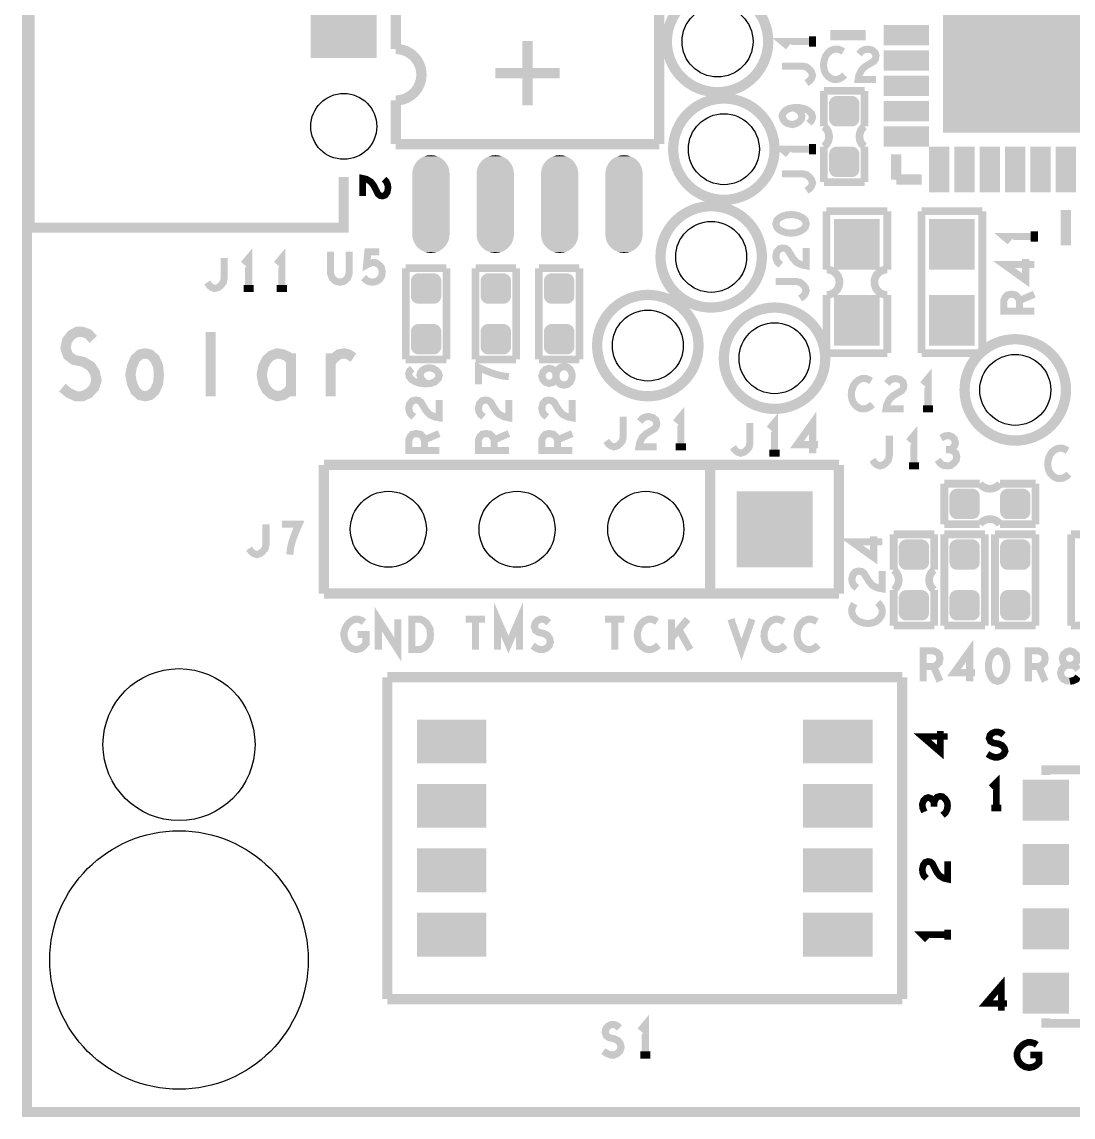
# Model space of a CAD drawing. Extents: x -0.1 to 55.1, y -0.1 to 48.1.
# Drawn here: x -0.1 to 20.64, y -0.1 to 21.51 of the extents above; entities that cross this region are included whole.
import ezdxf

# ---------------------------------------------------------------- set-up
doc = ezdxf.new("R2010")
doc.units = 0
doc.layers.get('0').update_dxf_attribs({"linetype": 'CONTINUOUS'})
doc.layers.add('MASK_TOP_ART', color=10, linetype='CONTINUOUS')
doc.layers.add('SILK_TOP_ART', color=11, linetype='CONTINUOUS')

# ---------------------------------------------------------------- blocks, each defined once
blk = doc.blocks.new('ROUND_446')
blk.add_circle((0, 0), 2.55)
blk = doc.blocks.new('ROUND_466')
blk.add_circle((0, 0), 1.5)
blk = doc.blocks.new('RECTANGLE_450')
blk.add_solid([(0.45, 0.5), (0.45, -0.5), (-0.45, 0.5), (-0.45, -0.5)])
blk = doc.blocks.new('CUSTOM_474')
for points in [[(-0.2885, 0.2074), (-0.2747, 0.2333), (0.2885, 0.2074), (0.2747, 0.2333)], [(-0.2747, 0.2333), (-0.256, 0.256), (0.2747, 0.2333), (0.256, 0.256)], [(-0.256, 0.256), (-0.2333, 0.2747), (0.256, 0.256), (0.2333, 0.2747)], [(-0.2333, 0.2747), (-0.2074, 0.2885), (0.2333, 0.2747), (0.2074, 0.2885)], [(-0.2074, 0.2885), (-0.1792, 0.2971), (0.2074, 0.2885), (0.1792, 0.2971)], [(-0.1792, 0.2971), (-0.15, 0.3), (0.1792, 0.2971), (0.15, 0.3)], [(-0.3, 0.15), (-0.2971, 0.1792), (0.3, 0.15), (0.2971, 0.1792)], [(-0.3, -0.15), (-0.3, 0.15), (0.3, -0.15), (0.3, 0.15)], [(-0.2971, 0.1792), (-0.2885, 0.2074), (0.2971, 0.1792), (0.2885, 0.2074)], [(-0.2971, -0.1792), (-0.3, -0.15), (0.2971, -0.1792), (0.3, -0.15)], [(-0.2885, -0.2074), (-0.2971, -0.1792), (0.2885, -0.2074), (0.2971, -0.1792)], [(-0.2747, -0.2333), (-0.2885, -0.2074), (0.2747, -0.2333), (0.2885, -0.2074)], [(-0.256, -0.256), (-0.2747, -0.2333), (0.256, -0.256), (0.2747, -0.2333)], [(-0.2333, -0.2747), (-0.256, -0.256), (0.2333, -0.2747), (0.256, -0.256)], [(-0.2074, -0.2885), (-0.2333, -0.2747), (0.2074, -0.2885), (0.2333, -0.2747)], [(-0.1792, -0.2971), (-0.2074, -0.2885), (0.1792, -0.2971), (0.2074, -0.2885)], [(-0.15, -0.3), (-0.1792, -0.2971), (0.15, -0.3), (0.1792, -0.2971)]]:
    blk.add_solid(points)
blk = doc.blocks.new('ROUND_445')
blk.add_circle((0, 0), 0.75)
blk = doc.blocks.new('RECTANGLE_395')
blk.add_solid([(0.4572, 0.4064), (0.4572, -0.4064), (-0.4572, 0.4064), (-0.4572, -0.4064)])
blk = doc.blocks.new('ROUND_12')
blk.add_circle((0, 0), 0.65)
blk = doc.blocks.new('SQUARE_447')
blk.add_solid([(0.65, 0.65), (0.65, -0.65), (-0.65, 0.65), (-0.65, -0.65)])
blk = doc.blocks.new('SQUARE_448')
blk.add_solid([(0.75, 0.75), (0.75, -0.75), (-0.75, 0.75), (-0.75, -0.75)])
blk = doc.blocks.new('RECTANGLE_459')
blk.add_solid([(0.6858, 0.4318), (0.6858, -0.4318), (-0.6858, 0.4318), (-0.6858, -0.4318)])
blk = doc.blocks.new('SQUARE_472')
blk.add_solid([(2.675, 2.675), (2.675, -2.675), (-2.675, 2.675), (-2.675, -2.675)])
blk = doc.blocks.new('CUSTOM_461')
for points in [[(-0.282134, 0.83364), (-0.236738, 0.879034), (0.282134, 0.83364), (0.23674, 0.879034)], [(-0.236738, 0.879034), (-0.18415, 0.915858), (0.23674, 0.879034), (0.18415, 0.915858)], [(-0.18415, 0.915858), (-0.125966, 0.94299), (0.18415, 0.915858), (0.125966, 0.94299)], [(-0.125966, 0.94299), (-0.063954, 0.959606), (0.125966, 0.94299), (0.063956, 0.959606)], [(-0.063954, 0.959606), (0, 0.9652), (0.063956, 0.959606), (0, 0.9652)], [(-0.3683, 0.5969), (-0.362704, 0.660856), (0.3683, 0.5969), (0.362706, 0.660856)], [(-0.362704, 0.660856), (-0.346088, 0.722866), (0.362706, 0.660856), (0.34609, 0.722866)], [(-0.346088, 0.722866), (-0.318956, 0.78105), (0.34609, 0.722866), (0.318958, 0.78105)], [(-0.318956, 0.78105), (-0.282134, 0.83364), (0.318958, 0.78105), (0.282134, 0.83364)], [(-0.3683, -0.5969), (-0.3683, 0.5969), (0.3683, -0.5969), (0.3683, 0.5969)], [(-0.362704, -0.660854), (-0.3683, -0.5969), (0.362706, -0.660854), (0.3683, -0.5969)], [(-0.346088, -0.722866), (-0.362704, -0.660854), (0.34609, -0.722866), (0.362706, -0.660854)], [(-0.318956, -0.78105), (-0.346088, -0.722866), (0.318958, -0.78105), (0.34609, -0.722866)], [(-0.282134, -0.833638), (-0.318956, -0.78105), (0.282134, -0.833638), (0.318958, -0.78105)], [(-0.236738, -0.879034), (-0.282134, -0.833638), (0.23674, -0.879034), (0.282134, -0.833638)], [(-0.18415, -0.915856), (-0.236738, -0.879034), (0.18415, -0.915856), (0.23674, -0.879034)], [(-0.125966, -0.942988), (-0.18415, -0.915856), (0.125966, -0.942988), (0.18415, -0.915856)], [(-0.063954, -0.959604), (-0.125966, -0.942988), (0.063956, -0.959604), (0.125966, -0.942988)], [(0, -0.9652), (-0.063954, -0.959604), (0, -0.9652), (0.063956, -0.959604)]]:
    blk.add_solid(points)
blk = doc.blocks.new('ROUND_13')
blk.add_circle((0, 0), 0.7)
blk = doc.blocks.new('RECTANGLE_468')
blk.add_solid([(0.45, 0.2), (0.45, -0.2), (-0.45, 0.2), (-0.45, -0.2)])
blk = doc.blocks.new('CUSTOM_473')
for points in [[(-0.2885, 0.2074), (-0.2747, 0.2333), (0.2885, 0.2074), (0.2747, 0.2333)], [(-0.2747, 0.2333), (-0.256, 0.256), (0.2747, 0.2333), (0.256, 0.256)], [(-0.256, 0.256), (-0.2333, 0.2747), (0.256, 0.256), (0.2333, 0.2747)], [(-0.2333, 0.2747), (-0.2074, 0.2885), (0.2333, 0.2747), (0.2074, 0.2885)], [(-0.2074, 0.2885), (-0.1792, 0.2971), (0.2074, 0.2885), (0.1792, 0.2971)], [(-0.1792, 0.2971), (-0.15, 0.3), (0.1792, 0.2971), (0.15, 0.3)], [(-0.3, 0.15), (-0.2971, 0.1792), (0.3, 0.15), (0.2971, 0.1792)], [(-0.3, -0.15), (-0.3, 0.15), (0.3, -0.15), (0.3, 0.15)], [(-0.2971, 0.1792), (-0.2885, 0.2074), (0.2971, 0.1792), (0.2885, 0.2074)], [(-0.2971, -0.1792), (-0.3, -0.15), (0.2971, -0.1792), (0.3, -0.15)], [(-0.2885, -0.2074), (-0.2971, -0.1792), (0.2885, -0.2074), (0.2971, -0.1792)], [(-0.2747, -0.2333), (-0.2885, -0.2074), (0.2747, -0.2333), (0.2885, -0.2074)], [(-0.256, -0.256), (-0.2747, -0.2333), (0.256, -0.256), (0.2747, -0.2333)], [(-0.2333, -0.2747), (-0.256, -0.256), (0.2333, -0.2747), (0.256, -0.256)], [(-0.2074, -0.2885), (-0.2333, -0.2747), (0.2074, -0.2885), (0.2333, -0.2747)], [(-0.1792, -0.2971), (-0.2074, -0.2885), (0.1792, -0.2971), (0.2074, -0.2885)], [(-0.15, -0.3), (-0.1792, -0.2971), (0.15, -0.3), (0.1792, -0.2971)]]:
    blk.add_solid(points)
blk = doc.blocks.new('RECTANGLE_467')
blk.add_solid([(0.2, 0.45), (0.2, -0.45), (-0.2, 0.45), (-0.2, -0.45)])

msp = doc.modelspace()

# ---------------------------------------------------------------- linework, layer by layer
at = {"layer": 'MASK_TOP_ART', "const_width": 0.2}
msp.add_lwpolyline([(11, 0), (55, 0), (55, 48), (0, 48), (0, 0), (11, 0)], dxfattribs=at)
at = {"layer": 'SILK_TOP_ART'}
for points, const_width in [([(11, 0), (55, 0), (55, 48), (0, 48), (0, 0), (11, 0)], 0.2), ([(6.25, 22.45), (6.25, 23.45), (0.05, 23.45), (0.05, 17.45), (6.25, 17.45), (6.25, 18.45)], 0.2), ([(7.275, 21.9), (7.275, 20.978)], 0.2032), ([(12.475, 21.9), (12.475, 19.1)], 0.2032), ([(9.875, 19.865), (9.875, 21.135)], 0.2032), ([(15.5, 21.125), (14.9, 21.125), (15.02, 21.025)], 0.14), ([(15.5, 21.025), (15.5, 21.225)], 0.14), ([(16.55, 21.25), (15.85, 21.25)], 0.2032), ([(16.1071, 20.925), (16.0571, 20.955), (15.9988, 20.975), (15.9321, 20.975), (15.8571, 20.945), (15.7988, 20.895), (15.7571, 20.835), (15.7238, 20.735), (15.7155, 20.645), (15.7321, 20.555), (15.7571, 20.495), (15.8071, 20.435), (15.8655, 20.395), (15.9238, 20.375), (15.9821, 20.375), (16.0405, 20.395), (16.0905, 20.425), (16.1321, 20.465)], 0.14), ([(16.4179, 20.875), (16.4679, 20.935), (16.5262, 20.965), (16.5929, 20.975), (16.6762, 20.955), (16.7345, 20.905), (16.7512, 20.845), (16.7429, 20.785), (16.7095, 20.735), (16.5429, 20.635), (16.4679, 20.565), (16.4179, 20.465), (16.4012, 20.375), (16.7512, 20.375)], 0.14), ([(9.24, 20.5), (10.51, 20.5)], 0.2032), ([(15.38, 20.3059), (15.44, 20.3476), (15.48, 20.3976), (15.5, 20.4559), (15.48, 20.5226), (15.44, 20.5726), (15.38, 20.6226), (15.3, 20.6393), (14.9, 20.6393)], 0.14), ([(15.725, 19.45), (15.725, 20.15)], 0.1524), ([(15.725, 20.15), (16.525, 20.15)], 0.1524), ([(16.525, 20.15), (16.525, 19.45)], 0.1524), ([(7.275, 19.1), (7.275, 19.962)], 0.2032), ([(15.43, 19.5107), (15.48, 19.5691), (15.5, 19.6357), (15.48, 19.7024), (15.42, 19.7607), (15.33, 19.8024), (15.24, 19.8191), (15.13, 19.8191), (15.04, 19.8024), (14.96, 19.7607), (14.92, 19.7107), (14.9, 19.6524), (14.92, 19.5857), (14.96, 19.5357), (15.02, 19.5024), (15.1, 19.4857), (15.17, 19.5024), (15.24, 19.5441), (15.28, 19.5941), (15.29, 19.6524), (15.27, 19.7191), (15.22, 19.7691), (15.13, 19.8191)], 0.14), ([(12.475, 19.1), (7.275, 19.1)], 0.2032), ([(15.5, 19), (14.9, 19), (15.02, 18.9)], 0.14), ([(15.5, 18.9), (15.5, 19.1)], 0.14), ([(15.725, 18.35), (15.725, 19.05)], 0.1524), ([(16.525, 19.05), (16.525, 18.35)], 0.1524), ([(17.15, 18.9), (17.15, 18.4)], 0.2032), ([(7.0417, 18.4083), (7.0917, 18.3583), (7.1167, 18.3), (7.125, 18.2333), (7.1083, 18.15), (7.0667, 18.0917), (7.0167, 18.075), (6.9667, 18.0833), (6.925, 18.1167), (6.8417, 18.2833), (6.7833, 18.3583), (6.7, 18.4083), (6.625, 18.425), (6.625, 18.075)], 0.13), ([(15.38, 18.1809), (15.44, 18.2226), (15.48, 18.2726), (15.5, 18.3309), (15.48, 18.3976), (15.44, 18.4476), (15.38, 18.4976), (15.3, 18.5143), (14.9, 18.5143)], 0.14), ([(16.525, 18.35), (15.725, 18.35)], 0.1524), ([(17.15, 18.4), (17.65, 18.4)], 0.2032), ([(14.775, 17.5274), (14.795, 17.4607), (14.845, 17.4107), (14.905, 17.3774), (14.985, 17.3524), (15.075, 17.3441), (15.165, 17.3524), (15.245, 17.3774), (15.305, 17.4107), (15.355, 17.4607), (15.375, 17.5274), (15.355, 17.5941), (15.305, 17.6441), (15.245, 17.6774), (15.165, 17.7024), (15.075, 17.7107), (14.985, 17.7024), (14.905, 17.6774), (14.845, 17.6441), (14.795, 17.5941), (14.775, 17.5274)], 0.14), ([(16.975, 17.775), (15.775, 17.775)], 0.1524), ([(15.775, 16.625), (15.775, 17.775)], 0.1524), ([(16.975, 16.625), (16.975, 17.775)], 0.1524), ([(17.65, 14.975), (17.65, 17.775)], 0.1524), ([(17.65, 17.775), (18.85, 17.775)], 0.1524), ([(18.85, 17.775), (18.85, 14.975)], 0.1524), ([(20.5, 17.8), (20.5, 17.1)], 0.2032), ([(19.875, 17.2774), (19.275, 17.2774), (19.395, 17.1774)], 0.14), ([(19.875, 17.1774), (19.875, 17.3774)], 0.14), ([(14.875, 16.7167), (14.815, 16.7667), (14.785, 16.825), (14.775, 16.8917), (14.795, 16.975), (14.845, 17.0333), (14.905, 17.05), (14.965, 17.0417), (15.015, 17.0083), (15.115, 16.8417), (15.185, 16.7667), (15.285, 16.7167), (15.375, 16.7), (15.375, 17.05)], 0.14), ([(3.5559, 16.37), (3.5976, 16.31), (3.6476, 16.27), (3.7059, 16.25), (3.7726, 16.27), (3.8226, 16.31), (3.8726, 16.37), (3.8893, 16.45), (3.8893, 16.85)], 0.14), ([(4.375, 16.25), (4.375, 16.85), (4.275, 16.73)], 0.14), ([(5.0274, 16.25), (5.0274, 16.85), (4.9274, 16.73)], 0.14), ([(5.9905, 16.975), (5.9905, 16.545), (6.0238, 16.455), (6.0905, 16.395), (6.1738, 16.375), (6.2571, 16.395), (6.3238, 16.455), (6.3571, 16.545), (6.3571, 16.975)], 0.14), ([(6.6429, 16.465), (6.6929, 16.415), (6.7512, 16.385), (6.8262, 16.375), (6.9012, 16.395), (6.9595, 16.435), (7.0012, 16.505), (7.0095, 16.585), (6.9929, 16.665), (6.9512, 16.715), (6.8929, 16.755), (6.8345, 16.765), (6.7762, 16.755), (6.7012, 16.715), (6.7262, 16.975), (6.9512, 16.975)], 0.14), ([(19.875, 16.725), (19.275, 16.725), (19.705, 16.4167), (19.705, 16.8333)], 0.14), ([(7.475, 14.85), (7.475, 16.65)], 0.1524), ([(7.475, 16.65), (8.275, 16.65)], 0.1524), ([(8.275, 16.65), (8.275, 14.85)], 0.1524), ([(8.85, 14.85), (8.85, 16.65)], 0.1524), ([(8.85, 16.65), (9.65, 16.65)], 0.1524), ([(9.65, 16.65), (9.65, 14.85)], 0.1524), ([(10.1, 14.85), (10.1, 16.65)], 0.1524), ([(10.1, 16.65), (10.9, 16.65)], 0.1524), ([(10.9, 16.65), (10.9, 14.85)], 0.1524), ([(15.255, 16.0559), (15.315, 16.0976), (15.355, 16.1476), (15.375, 16.2059), (15.355, 16.2726), (15.315, 16.3226), (15.255, 16.3726), (15.175, 16.3893), (14.775, 16.3893)], 0.14), ([(4.275, 16.25), (4.475, 16.25)], 0.14), ([(4.9274, 16.25), (5.1274, 16.25)], 0.14), ([(19.875, 15.8059), (19.275, 15.8059), (19.275, 16.0143), (19.305, 16.0809), (19.345, 16.1226), (19.425, 16.1393), (19.505, 16.1226), (19.555, 16.0726), (19.585, 16.0143), (19.585, 15.8059)], 0.14), ([(19.585, 16.0143), (19.875, 16.1393)], 0.14), ([(15.775, 14.975), (15.775, 16.125)], 0.1524), ([(16.975, 14.975), (16.975, 16.125)], 0.1524), ([(0.6964, 14.2943), (0.8251, 14.1885), (0.9699, 14.125), (1.0985, 14.125), (1.2272, 14.1885), (1.3238, 14.2943), (1.372, 14.4425), (1.3399, 14.5906), (1.2594, 14.7177), (1.1146, 14.8023), (0.9216, 14.8447), (0.809, 14.9293), (0.7607, 15.0775), (0.7929, 15.2257), (0.8733, 15.3315), (0.9859, 15.395), (1.0985, 15.395), (1.2112, 15.3527), (1.3077, 15.2468)], 0.2), ([(3.625, 14.125), (3.625, 15.395)], 0.2), ([(2.3296, 14.125), (2.2331, 14.1462), (2.1366, 14.2308), (2.0722, 14.379), (2.04, 14.5483), (2.0722, 14.7177), (2.1366, 14.8658), (2.2331, 14.9505), (2.3296, 14.9716), (2.4261, 14.9505), (2.5226, 14.8658), (2.587, 14.7177), (2.6031, 14.5483), (2.587, 14.379), (2.5226, 14.2308), (2.4261, 14.1462), (2.3296, 14.125)], 0.2), ([(5.21, 14.8235), (5.1456, 14.9082), (5.0491, 14.9505), (4.9365, 14.9716), (4.8239, 14.9293), (4.7274, 14.8447), (4.663, 14.7177), (4.6308, 14.5483), (4.663, 14.379), (4.7274, 14.252), (4.8239, 14.1673), (4.9365, 14.125), (5.0491, 14.1462), (5.1456, 14.2096), (5.21, 14.2943)], 0.2), ([(5.21, 14.125), (5.21, 14.9716)], 0.2), ([(5.9906, 14.8023), (6.071, 14.887), (6.1515, 14.9505), (6.2641, 14.9716), (6.3445, 14.9505), (6.441, 14.887)], 0.2), ([(5.9906, 14.125), (5.9906, 14.9716)], 0.2), ([(8.275, 14.85), (7.475, 14.85)], 0.1524), ([(9.65, 14.85), (8.85, 14.85)], 0.1524), ([(10.9, 14.85), (10.1, 14.85)], 0.1524), ([(16.975, 14.975), (15.775, 14.975)], 0.1524), ([(18.85, 14.975), (17.65, 14.975)], 0.1524), ([(7.883, 14.3691), (7.813, 14.4274), (7.773, 14.4774), (7.753, 14.5441), (7.773, 14.6024), (7.813, 14.6441), (7.873, 14.6774), (7.943, 14.6857), (8.003, 14.6774), (8.063, 14.6441), (8.113, 14.5941), (8.133, 14.5357), (8.113, 14.4691), (8.053, 14.4107), (7.963, 14.3774), (7.863, 14.3691), (7.733, 14.3857), (7.663, 14.4107), (7.593, 14.4524), (7.543, 14.5107), (7.533, 14.5691), (7.553, 14.6274), (7.603, 14.6691)], 0.14), ([(9.508, 14.5107), (9.378, 14.5274), (9.268, 14.5524), (9.168, 14.5857), (9.058, 14.6274), (8.908, 14.6941), (8.908, 14.3607)], 0.14), ([(10.758, 14.5274), (10.748, 14.5857), (10.718, 14.6524), (10.668, 14.6941), (10.598, 14.7107), (10.528, 14.6941), (10.468, 14.6441), (10.438, 14.5691), (10.438, 14.4857), (10.418, 14.4357), (10.368, 14.3941), (10.298, 14.3774), (10.228, 14.4024), (10.178, 14.4607), (10.158, 14.5274), (10.178, 14.5941), (10.228, 14.6524), (10.298, 14.6774), (10.368, 14.6607), (10.418, 14.6191), (10.438, 14.5691), (10.438, 14.4857), (10.468, 14.4107), (10.528, 14.3607), (10.598, 14.3441), (10.668, 14.3607), (10.718, 14.4024), (10.748, 14.4691), (10.758, 14.5274)], 0.14), ([(16.6559, 14.425), (16.6059, 14.455), (16.5476, 14.475), (16.4809, 14.475), (16.4059, 14.445), (16.3476, 14.395), (16.3059, 14.335), (16.2726, 14.235), (16.2643, 14.145), (16.2809, 14.055), (16.3059, 13.995), (16.3559, 13.935), (16.4143, 13.895), (16.4726, 13.875), (16.5309, 13.875), (16.5893, 13.895), (16.6393, 13.925), (16.6809, 13.965)], 0.14), ([(16.9667, 14.375), (17.0167, 14.435), (17.075, 14.465), (17.1417, 14.475), (17.225, 14.455), (17.2833, 14.405), (17.3, 14.345), (17.2917, 14.285), (17.2583, 14.235), (17.0917, 14.135), (17.0167, 14.065), (16.9667, 13.965), (16.95, 13.875), (17.3, 13.875)], 0.14), ([(17.7774, 13.875), (17.7774, 14.475), (17.6774, 14.355)], 0.14), ([(7.633, 13.7167), (7.573, 13.7667), (7.543, 13.825), (7.533, 13.8917), (7.553, 13.975), (7.603, 14.0333), (7.663, 14.05), (7.723, 14.0417), (7.773, 14.0083), (7.873, 13.8417), (7.943, 13.7667), (8.043, 13.7167), (8.133, 13.7), (8.133, 14.05)], 0.14), ([(9.008, 13.7167), (8.948, 13.7667), (8.918, 13.825), (8.908, 13.8917), (8.928, 13.975), (8.978, 14.0333), (9.038, 14.05), (9.098, 14.0417), (9.148, 14.0083), (9.248, 13.8417), (9.318, 13.7667), (9.418, 13.7167), (9.508, 13.7), (9.508, 14.05)], 0.14), ([(10.258, 13.7167), (10.198, 13.7667), (10.168, 13.825), (10.158, 13.8917), (10.178, 13.975), (10.228, 14.0333), (10.288, 14.05), (10.348, 14.0417), (10.398, 14.0083), (10.498, 13.8417), (10.568, 13.7667), (10.668, 13.7167), (10.758, 13.7), (10.758, 14.05)], 0.14), ([(12.9024, 13.125), (12.9024, 13.725), (12.8024, 13.605)], 0.14), ([(17.6774, 13.875), (17.8774, 13.875)], 0.14), ([(11.4309, 13.245), (11.4726, 13.185), (11.5226, 13.145), (11.5809, 13.125), (11.6476, 13.145), (11.6976, 13.185), (11.7476, 13.245), (11.7643, 13.325), (11.7643, 13.725)], 0.14), ([(12.0917, 13.625), (12.1417, 13.685), (12.2, 13.715), (12.2667, 13.725), (12.35, 13.705), (12.4083, 13.655), (12.425, 13.595), (12.4167, 13.535), (12.3833, 13.485), (12.2167, 13.385), (12.1417, 13.315), (12.0917, 13.215), (12.075, 13.125), (12.425, 13.125)], 0.14), ([(13.9309, 13.12), (13.9726, 13.06), (14.0226, 13.02), (14.0809, 13), (14.1476, 13.02), (14.1976, 13.06), (14.2476, 13.12), (14.2643, 13.2), (14.2643, 13.6)], 0.14), ([(14.75, 13), (14.75, 13.6), (14.65, 13.48)], 0.14), ([(15.5024, 13), (15.5024, 13.6), (15.1941, 13.17), (15.6107, 13.17)], 0.14), ([(8.133, 13.0559), (7.533, 13.0559), (7.533, 13.2643), (7.563, 13.3309), (7.603, 13.3726), (7.683, 13.3893), (7.763, 13.3726), (7.813, 13.3226), (7.843, 13.2643), (7.843, 13.0559)], 0.14), ([(7.843, 13.2643), (8.133, 13.3893)], 0.14), ([(9.508, 13.0559), (8.908, 13.0559), (8.908, 13.2643), (8.938, 13.3309), (8.978, 13.3726), (9.058, 13.3893), (9.138, 13.3726), (9.188, 13.3226), (9.218, 13.2643), (9.218, 13.0559)], 0.14), ([(9.218, 13.2643), (9.508, 13.3893)], 0.14), ([(10.758, 13.0559), (10.158, 13.0559), (10.158, 13.2643), (10.188, 13.3309), (10.228, 13.3726), (10.308, 13.3893), (10.388, 13.3726), (10.438, 13.3226), (10.468, 13.2643), (10.468, 13.0559)], 0.14), ([(10.468, 13.2643), (10.758, 13.3893)], 0.14), ([(16.6809, 12.87), (16.7226, 12.81), (16.7726, 12.77), (16.8309, 12.75), (16.8976, 12.77), (16.9476, 12.81), (16.9976, 12.87), (17.0143, 12.95), (17.0143, 13.35)], 0.14), ([(17.5, 12.75), (17.5, 13.35), (17.4, 13.23)], 0.14), ([(18.2107, 13.07), (18.2607, 13.1), (18.3024, 13.15), (18.3191, 13.21), (18.3024, 13.27), (18.2607, 13.32), (18.1857, 13.35), (18.1107, 13.34), (18.0357, 13.3)], 0.14), ([(12.8024, 13.125), (13.0024, 13.125)], 0.14), ([(14.65, 13), (14.85, 13)], 0.14), ([(17.9691, 12.87), (18.0191, 12.8), (18.0857, 12.76), (18.1607, 12.75), (18.2274, 12.76), (18.2941, 12.81), (18.3357, 12.87), (18.3441, 12.93), (18.3274, 13), (18.2691, 13.05), (18.2107, 13.07), (18.1357, 13.07)], 0.14), ([(20.5309, 13.05), (20.4809, 13.08), (20.4226, 13.1), (20.3559, 13.1), (20.2809, 13.07), (20.2226, 13.02), (20.1809, 12.96), (20.1476, 12.86), (20.1393, 12.77), (20.1559, 12.68), (20.1809, 12.62), (20.2309, 12.56), (20.2893, 12.52), (20.3476, 12.5), (20.4059, 12.5), (20.4643, 12.52), (20.5143, 12.55), (20.5559, 12.59)], 0.14), ([(16.02, 12.77), (5.86, 12.77)], 0.2032), ([(5.86, 12.77), (5.86, 10.23)], 0.2032), ([(13.48, 12.77), (13.48, 10.23)], 0.2032), ([(16.02, 10.23), (16.02, 12.77)], 0.2032), ([(17.4, 12.75), (17.6, 12.75)], 0.14), ([(18.1, 12.4), (18.8, 12.4)], 0.1524), ([(18.1, 11.6), (18.1, 12.4)], 0.1524), ([(19.2, 12.4), (19.9, 12.4)], 0.1524), ([(19.9, 12.4), (19.9, 11.6)], 0.1524), ([(18.8, 11.6), (18.1, 11.6)], 0.1524), ([(19.9, 11.6), (19.2, 11.6)], 0.1524), ([(4.3821, 11.12), (4.4238, 11.06), (4.4738, 11.02), (4.5321, 11), (4.5988, 11.02), (4.6488, 11.06), (4.6988, 11.12), (4.7155, 11.2), (4.7155, 11.6)], 0.14), ([(5.1845, 11), (5.2012, 11.13), (5.2262, 11.24), (5.2595, 11.34), (5.3012, 11.45), (5.3679, 11.6), (5.0345, 11.6)], 0.14), ([(17.1, 10.7), (17.1, 11.4)], 0.1524), ([(17.1, 11.4), (17.9, 11.4)], 0.1524), ([(17.9, 11.4), (17.9, 10.7)], 0.1524), ([(18.1, 9.6), (18.1, 11.4)], 0.1524), ([(18.1, 11.4), (18.9, 11.4)], 0.1524), ([(18.9, 11.4), (18.9, 9.6)], 0.1524), ([(19.1, 9.6), (19.1, 11.4)], 0.1524), ([(19.1, 11.4), (19.9, 11.4)], 0.1524), ([(19.9, 11.4), (19.9, 9.6)], 0.1524), ([(20.6, 9.6), (20.6, 11.4)], 0.1524), ([(20.6, 11.4), (21.4, 11.4)], 0.1524), ([(16.875, 11.2524), (16.275, 11.2524), (16.705, 10.9441), (16.705, 11.3607)], 0.14), ([(16.375, 10.3417), (16.315, 10.3917), (16.285, 10.45), (16.275, 10.5167), (16.295, 10.6), (16.345, 10.6583), (16.405, 10.675), (16.465, 10.6667), (16.515, 10.6333), (16.615, 10.4667), (16.685, 10.3917), (16.785, 10.3417), (16.875, 10.325), (16.875, 10.675)], 0.14), ([(17.1, 9.6), (17.1, 10.3)], 0.1524), ([(17.9, 10.3), (17.9, 9.6)], 0.1524), ([(5.86, 10.23), (16.02, 10.23)], 0.2032), ([(6.9333, 9.125), (6.9333, 9.725), (7.3167, 9.125), (7.3167, 9.725)], 0.14), ([(9.2833, 9.125), (9.2833, 9.725), (9.5, 9.225), (9.7167, 9.725), (9.7167, 9.125)], 0.14), ([(16.325, 10.0309), (16.295, 9.9809), (16.275, 9.9226), (16.275, 9.8559), (16.305, 9.7809), (16.355, 9.7226), (16.415, 9.6809), (16.515, 9.6476), (16.605, 9.6393), (16.695, 9.6559), (16.755, 9.6809), (16.815, 9.7309), (16.855, 9.7893), (16.875, 9.8476), (16.875, 9.9059), (16.855, 9.9643), (16.825, 10.0143), (16.785, 10.0559)], 0.14), ([(6.5226, 9.425), (6.6893, 9.425), (6.6893, 9.245), (6.6393, 9.185), (6.5809, 9.145), (6.4976, 9.125), (6.4143, 9.145), (6.3559, 9.185), (6.3059, 9.245), (6.2726, 9.315), (6.2559, 9.395), (6.2559, 9.465), (6.2726, 9.525), (6.3059, 9.595), (6.3559, 9.655), (6.4059, 9.695), (6.4726, 9.725), (6.5309, 9.725), (6.5976, 9.705), (6.6476, 9.665)], 0.14), ([(7.5941, 9.125), (7.5941, 9.725), (7.7607, 9.725), (7.8274, 9.695), (7.8774, 9.655), (7.9191, 9.595), (7.9524, 9.525), (7.9607, 9.425), (7.9524, 9.325), (7.9191, 9.255), (7.8774, 9.195), (7.8274, 9.155), (7.7607, 9.125), (7.5941, 9.125)], 0.14), ([(8.6559, 9.725), (9.0393, 9.725)], 0.14), ([(8.8476, 9.725), (8.8476, 9.125)], 0.14), ([(9.9774, 9.205), (10.0441, 9.155), (10.1191, 9.125), (10.1857, 9.125), (10.2524, 9.155), (10.3024, 9.205), (10.3274, 9.275), (10.3107, 9.345), (10.2691, 9.405), (10.1941, 9.445), (10.0941, 9.465), (10.0357, 9.505), (10.0107, 9.575), (10.0274, 9.645), (10.0691, 9.695), (10.1274, 9.725), (10.1857, 9.725), (10.2441, 9.705), (10.2941, 9.655)], 0.14), ([(11.4059, 9.725), (11.7893, 9.725)], 0.14), ([(11.5976, 9.725), (11.5976, 9.125)], 0.14), ([(12.4333, 9.675), (12.3833, 9.705), (12.325, 9.725), (12.2583, 9.725), (12.1833, 9.695), (12.125, 9.645), (12.0833, 9.585), (12.05, 9.485), (12.0417, 9.395), (12.0583, 9.305), (12.0833, 9.245), (12.1333, 9.185), (12.1917, 9.145), (12.25, 9.125), (12.3083, 9.125), (12.3667, 9.145), (12.4167, 9.175), (12.4583, 9.215)], 0.14), ([(12.7191, 9.125), (12.7191, 9.725)], 0.14), ([(13.0357, 9.725), (12.7191, 9.355)], 0.14), ([(13.8893, 9.725), (14.0976, 9.125), (14.3059, 9.725)], 0.14), ([(14.9333, 9.675), (14.8833, 9.705), (14.825, 9.725), (14.7583, 9.725), (14.6833, 9.695), (14.625, 9.645), (14.5833, 9.585), (14.55, 9.485), (14.5417, 9.395), (14.5583, 9.305), (14.5833, 9.245), (14.6333, 9.185), (14.6917, 9.145), (14.75, 9.125), (14.8083, 9.125), (14.8667, 9.145), (14.9167, 9.175), (14.9583, 9.215)], 0.14), ([(15.5857, 9.675), (15.5357, 9.705), (15.4774, 9.725), (15.4107, 9.725), (15.3357, 9.695), (15.2774, 9.645), (15.2357, 9.585), (15.2024, 9.485), (15.1941, 9.395), (15.2107, 9.305), (15.2357, 9.245), (15.2857, 9.185), (15.3441, 9.145), (15.4024, 9.125), (15.4607, 9.125), (15.5191, 9.145), (15.5691, 9.175), (15.6107, 9.215)], 0.14), ([(13.0857, 9.125), (12.8607, 9.525)], 0.14), ([(17.9, 9.6), (17.1, 9.6)], 0.1524), ([(18.9, 9.6), (18.1, 9.6)], 0.1524), ([(19.9, 9.6), (19.1, 9.6)], 0.1524), ([(21.4, 9.6), (20.6, 9.6)], 0.1524), ([(18.6, 8.5), (18.6, 9.1), (18.2917, 8.67), (18.7083, 8.67)], 0.14), ([(17.6809, 8.5), (17.6809, 9.1), (17.8893, 9.1), (17.9559, 9.07), (17.9976, 9.03), (18.0143, 8.95), (17.9976, 8.87), (17.9476, 8.82), (17.8893, 8.79), (17.6809, 8.79)], 0.14), ([(19.1524, 9.1), (19.0857, 9.08), (19.0357, 9.03), (19.0024, 8.97), (18.9774, 8.89), (18.9691, 8.8), (18.9774, 8.71), (19.0024, 8.63), (19.0357, 8.57), (19.0857, 8.52), (19.1524, 8.5), (19.2191, 8.52), (19.2691, 8.57), (19.3024, 8.63), (19.3274, 8.71), (19.3357, 8.8), (19.3274, 8.89), (19.3024, 8.97), (19.2691, 9.03), (19.2191, 9.08), (19.1524, 9.1)], 0.14), ([(19.7571, 8.5), (19.7571, 9.1), (19.9655, 9.1), (20.0321, 9.07), (20.0738, 9.03), (20.0905, 8.95), (20.0738, 8.87), (20.0238, 8.82), (19.9655, 8.79), (19.7571, 8.79)], 0.14), ([(20.7429, 8.73), (20.6929, 8.79), (20.6179, 8.82), (20.5345, 8.82), (20.4845, 8.84), (20.4429, 8.89), (20.4262, 8.96), (20.4512, 9.03), (20.5095, 9.08), (20.5762, 9.1), (20.6429, 9.08), (20.7012, 9.03), (20.7262, 8.96), (20.7095, 8.89), (20.6679, 8.84), (20.6179, 8.82), (20.5345, 8.82), (20.4595, 8.79), (20.4095, 8.73), (20.3929, 8.66), (20.4095, 8.59), (20.4512, 8.54), (20.5179, 8.51), (20.5762, 8.5)], 0.14), ([(7.11, 8.58), (7.11, 2.23)], 0.2032), ([(17.27, 8.58), (7.11, 8.58)], 0.2032), ([(17.27, 2.23), (17.27, 8.58)], 0.2032), ([(17.8893, 8.79), (18.0143, 8.5)], 0.14), ([(19.9655, 8.79), (20.0905, 8.5)], 0.14), ([(20.5762, 8.5), (20.6345, 8.51), (20.7012, 8.54), (20.7429, 8.59)], 0.14), ([(18.165, 7.41), (17.665, 7.41), (18.0233, 7.1017), (18.0233, 7.5183)], 0.13), ([(18.95, 7.0667), (19.0167, 7.025), (19.0917, 7), (19.1583, 7), (19.225, 7.025), (19.275, 7.0667), (19.3, 7.125), (19.2833, 7.1833), (19.2417, 7.2333), (19.1667, 7.2667), (19.0667, 7.2833), (19.0083, 7.3167), (18.9833, 7.375), (19, 7.4333), (19.0417, 7.475), (19.1, 7.5), (19.1583, 7.5), (19.2167, 7.4833), (19.2667, 7.4417)], 0.13), ([(20.1, 6.65), (20.1, 6.75), (25.9, 6.75), (25.9, 6.65)], 0.177), ([(19.125, 6), (19.125, 6.5), (19.025, 6.4)], 0.13), ([(17.8983, 6.0983), (17.8733, 6.1483), (17.8317, 6.19), (17.7817, 6.2067), (17.7317, 6.19), (17.69, 6.1483), (17.665, 6.0733), (17.6733, 5.9983), (17.7067, 5.9233)], 0.13), ([(18.065, 5.8567), (18.1233, 5.9067), (18.1567, 5.9733), (18.165, 6.0483), (18.1567, 6.115), (18.115, 6.1817), (18.065, 6.2233), (18.015, 6.2317), (17.9567, 6.215), (17.915, 6.1567), (17.8983, 6.0983), (17.8983, 6.0233)], 0.13), ([(19.025, 6), (19.225, 6)], 0.13), ([(17.7483, 4.6117), (17.6983, 4.6617), (17.6733, 4.72), (17.665, 4.7867), (17.6817, 4.87), (17.7233, 4.9283), (17.7733, 4.945), (17.8233, 4.9367), (17.865, 4.9033), (17.9483, 4.7367), (18.0067, 4.6617), (18.09, 4.6117), (18.165, 4.595), (18.165, 4.945)], 0.13), ([(18.165, 3.5), (17.665, 3.5), (17.765, 3.4)], 0.13), ([(18.165, 3.4), (18.165, 3.6)], 0.13), ([(19.225, 2), (19.225, 2.5), (18.9167, 2.1417), (19.3333, 2.1417)], 0.13), ([(7.11, 2.23), (17.27, 2.23)], 0.2032), ([(11.3738, 1.205), (11.4405, 1.155), (11.5155, 1.125), (11.5821, 1.125), (11.6488, 1.155), (11.6988, 1.205), (11.7238, 1.275), (11.7071, 1.345), (11.6655, 1.405), (11.5905, 1.445), (11.4905, 1.465), (11.4321, 1.505), (11.4071, 1.575), (11.4238, 1.645), (11.4655, 1.695), (11.5238, 1.725), (11.5821, 1.725), (11.6405, 1.705), (11.6905, 1.655)], 0.14), ([(12.2012, 1.125), (12.2012, 1.725), (12.1012, 1.605)], 0.14), ([(25.9, 1.85), (25.9, 1.75), (20.1, 1.75), (20.1, 1.85)], 0.177), ([(19.8, 1.125), (19.9667, 1.125), (19.9667, 0.975), (19.9167, 0.925), (19.8583, 0.8917), (19.775, 0.875), (19.6917, 0.8917), (19.6333, 0.925), (19.5833, 0.975), (19.55, 1.0333), (19.5333, 1.1), (19.5333, 1.1583), (19.55, 1.2083), (19.5833, 1.2667), (19.6333, 1.3167), (19.6833, 1.35), (19.75, 1.375), (19.8083, 1.375), (19.875, 1.3583), (19.925, 1.325)], 0.13), ([(12.1012, 1.125), (12.3012, 1.125)], 0.14)]:
    msp.add_lwpolyline(points, dxfattribs=dict(at, const_width=const_width))
at = {"layer": 'SILK_TOP_ART', "const_width": 0.2032}
for points in [[(12.625, 21.125, 1), (14.625, 21.125, 1)], [(12.75, 19, 1), (14.75, 19, 1)], [(12.5, 16.875, 1), (14.5, 16.875, 1)], [(11.25, 15.125, 1), (13.25, 15.125, 1)], [(13.75, 14.875, 1), (15.75, 14.875, 1)], [(18.5, 14.25, 1), (20.5, 14.25, 1)]]:
    msp.add_lwpolyline(points, format="xyb", close=True, dxfattribs=at)
at = {"layer": 'SILK_TOP_ART'}
for points, const_width in [([(7.275, 19.962, 1), (7.275, 20.978)], 0.2032), ([(15.725, 19.05, 0.5), (15.725, 19.45)], 0.1524), ([(16.525, 19.45, 0.5), (16.525, 19.05)], 0.1524), ([(15.775, 16.125, 1.0202), (15.775, 16.625)], 0.1524), ([(16.975, 16.625, 1.0202), (16.975, 16.125)], 0.1524), ([(18.8, 12.4, 0.5), (19.2, 12.4)], 0.1524), ([(19.2, 11.6, 0.5), (18.8, 11.6)], 0.1524), ([(17.1, 10.3, 0.5), (17.1, 10.7)], 0.1524), ([(17.9, 10.7, 0.5), (17.9, 10.3)], 0.1524)]:
    msp.add_lwpolyline(points, format="xyb", dxfattribs=dict(at, const_width=const_width))

# ---------------------------------------------------------------- block references
at = {"layer": 'MASK_TOP_ART'}
for name, p in [('SQUARE_472', (20.75, 22)), ('SQUARE_447', (6.25, 21.45)), ('ROUND_13', (13.625, 21.125)), ('RECTANGLE_468', (17.35, 21.25)), ('RECTANGLE_468', (17.35, 20.75)), ('RECTANGLE_468', (17.35, 20.25)), ('ROUND_12', (6.25, 19.45)), ('CUSTOM_473', (16.125, 19.75)), ('RECTANGLE_468', (17.35, 19.75)), ('ROUND_13', (13.75, 19)), ('RECTANGLE_468', (17.35, 19.25)), ('CUSTOM_473', (16.125, 18.75)), ('RECTANGLE_467', (18, 18.6)), ('RECTANGLE_467', (18.5, 18.6)), ('RECTANGLE_467', (19, 18.6)), ('RECTANGLE_467', (19.5, 18.6)), ('RECTANGLE_467', (20, 18.6)), ('RECTANGLE_467', (20.5, 18.6)), ('CUSTOM_461', (7.97, 17.9175)), ('CUSTOM_461', (9.24, 17.9175)), ('CUSTOM_461', (10.51, 17.9175)), ('CUSTOM_461', (11.78, 17.9175)), ('ROUND_13', (13.5, 16.875)), ('RECTANGLE_450', (16.375, 17.125)), ('RECTANGLE_450', (18.25, 17.125)), ('CUSTOM_473', (7.875, 16.25)), ('CUSTOM_473', (9.25, 16.25)), ('CUSTOM_473', (10.5, 16.25)), ('RECTANGLE_450', (16.375, 15.625)), ('RECTANGLE_450', (18.25, 15.625)), ('ROUND_13', (12.25, 15.125)), ('ROUND_13', (14.75, 14.875)), ('CUSTOM_473', (7.875, 15.25)), ('CUSTOM_473', (9.25, 15.25)), ('CUSTOM_473', (10.5, 15.25)), ('ROUND_13', (19.5, 14.25)), ('ROUND_445', (7.13, 11.5)), ('ROUND_445', (9.67, 11.5)), ('ROUND_445', (12.21, 11.5)), ('SQUARE_448', (14.75, 11.5)), ('CUSTOM_474', (18.5, 12)), ('CUSTOM_474', (19.5, 12)), ('CUSTOM_473', (17.5, 11)), ('CUSTOM_473', (18.5, 11)), ('CUSTOM_473', (19.5, 11)), ('CUSTOM_473', (17.5, 10)), ('CUSTOM_473', (18.5, 10)), ('CUSTOM_473', (19.5, 10)), ('ROUND_466', (3, 7.25)), ('RECTANGLE_459', (8.38, 7.31)), ('RECTANGLE_459', (16, 7.31)), ('RECTANGLE_395', (20.1, 6.155)), ('RECTANGLE_459', (8.38, 6.04)), ('RECTANGLE_459', (16, 6.04)), ('ROUND_446', (3, 3)), ('RECTANGLE_459', (8.38, 4.77)), ('RECTANGLE_459', (16, 4.77)), ('RECTANGLE_395', (20.1, 4.885)), ('RECTANGLE_459', (8.38, 3.5)), ('RECTANGLE_459', (16, 3.5)), ('RECTANGLE_395', (20.1, 3.615)), ('RECTANGLE_395', (20.1, 2.345))]:
    msp.add_blockref(name, p, dxfattribs=at)

doc.saveas('drawing.dxf')
